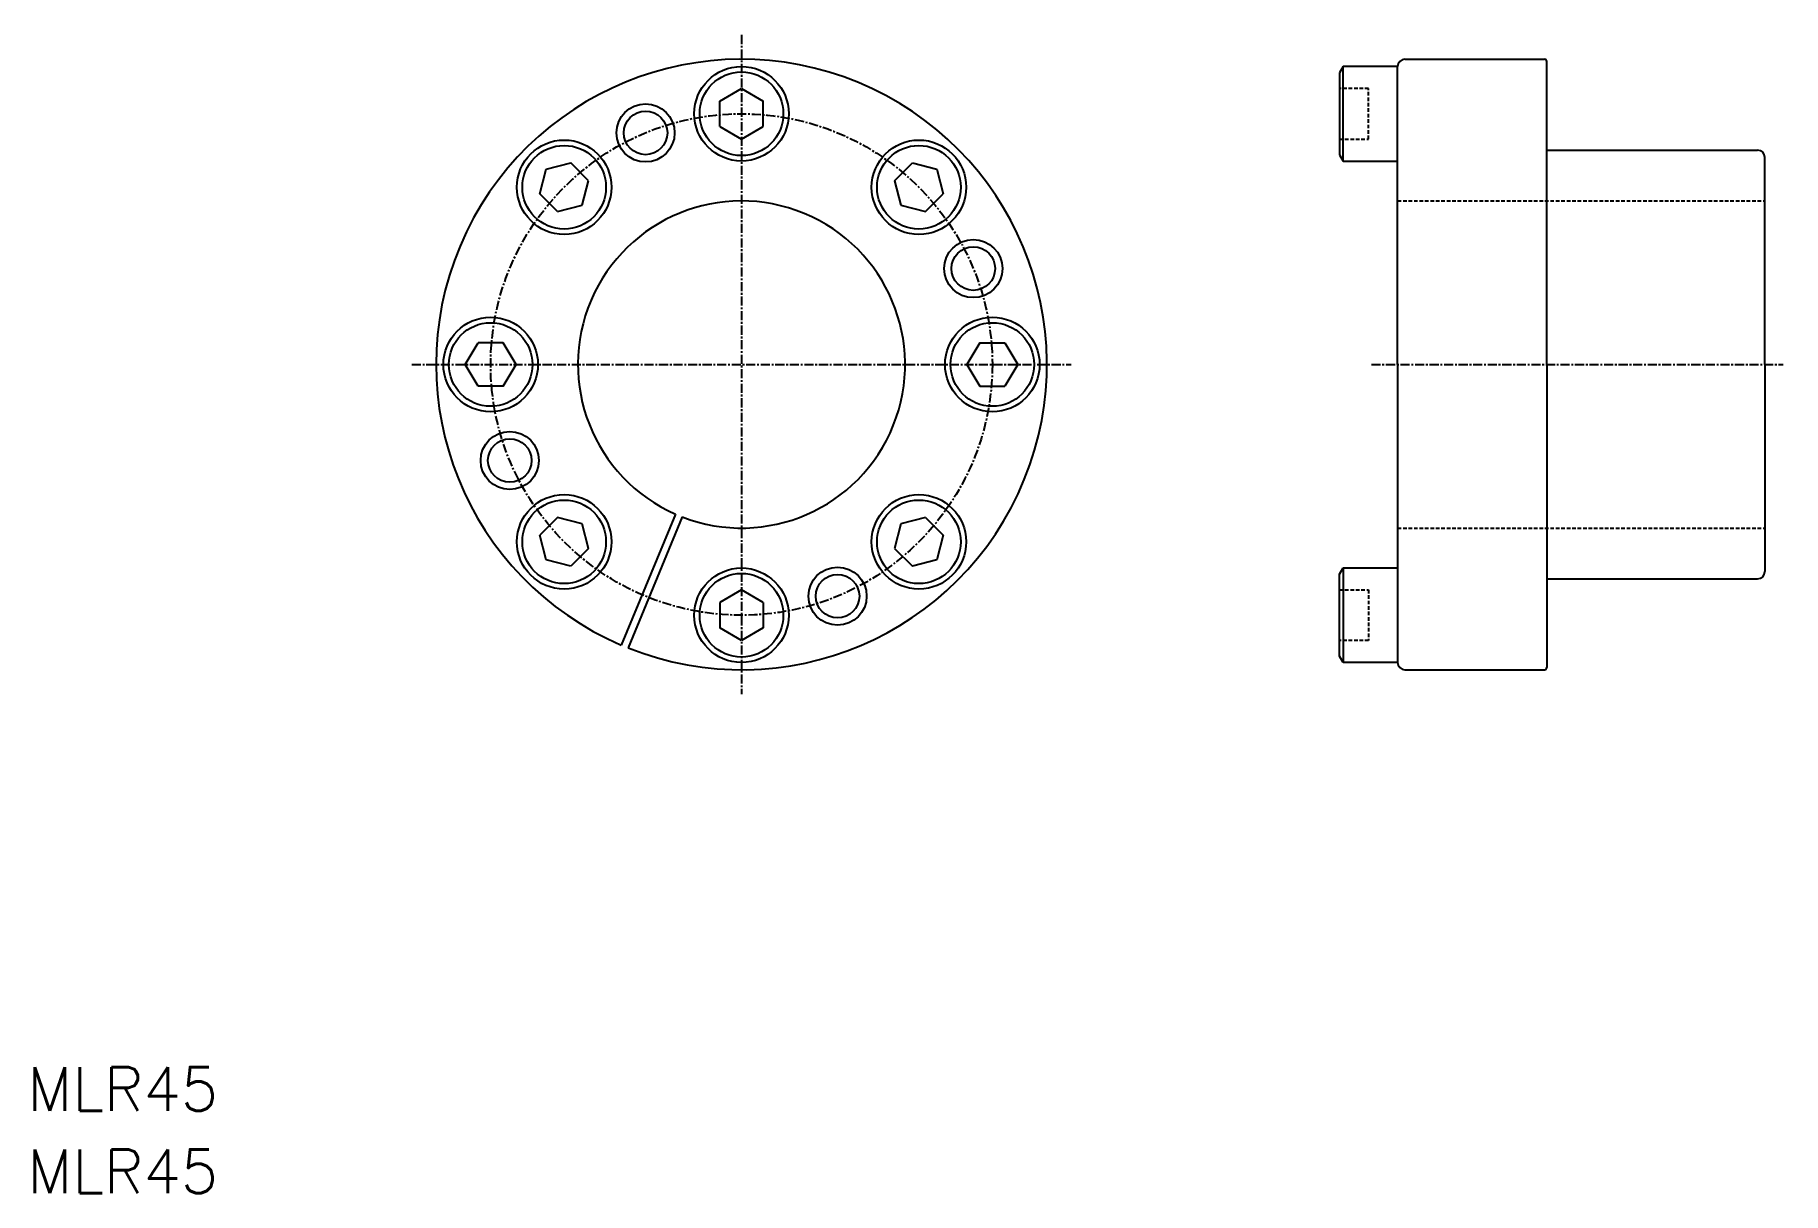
# Model space of a CAD drawing. Extents: x -285 to -45, y -61 to 99.
import ezdxf

# ---------------------------------------------------------------- set-up
doc = ezdxf.new("R2010")
doc.units = 0
doc.linetypes.add('CENTER', pattern=[2, 1.25, -0.25, 0.25, -0.25])
doc.linetypes.add('DASHED', pattern=[0.75, 0.5, -0.25])
doc.layers.get('0').update_dxf_attribs({"linetype": 'CONTINUOUS'})
doc.layers.add('CENTER', color=1, linetype='CENTER')
doc.styles.get("Standard").update_dxf_attribs({"font": 'txt.shx', "height": 3.2})

# ---------------------------------------------------------------- blocks, each defined once
blk = doc.blocks.new('FB58')
at = {"color": 0}
for p, q in [((-3, 1.73205), (0, 3.5)), ((0, 3.5), (3, 1.73205)), ((-3, -1.73205), (-3, 1.73205)), ((3, -1.73205), (3, 1.73205)), ((-3, -1.73205), (0, -3.5)), ((0, -3.5), (3, -1.73205))]:
    blk.add_line(p, q, dxfattribs=at)
for radius in [6.5, 5.74944]:
    blk.add_circle((0, 0), radius, dxfattribs=at)

msp = doc.modelspace()

# ---------------------------------------------------------------- linework, layer by layer
at = {"color": 7, "linetype": 'CONTINUOUS'}
for p, q in [((-105.03, 94.2), (-105.53, 93.33)), ((-105.03, 81.2), (-105.03, 94.2)), ((-97.53, 94.2), (-105.03, 94.2)), ((-97.53, 53.2), (-97.53, 94.2)), ((-97.53, 81.2), (-97.53, 94.2)), ((-96.53, 95.2), (-77.33, 95.2)), ((-77.03, 53.2), (-77.03, 94.9)), ((-105.53, 93.33), (-105.53, 82.06)), ((-105.53, 82.06), (-105.03, 81.2)), ((-77.03, 82.7), (-48.03, 82.7)), ((-105.03, 81.2), (-97.53, 81.2)), ((-47.03, 53.2), (-47.03, 81.7)), ((-97.53, 53.2), (-97.53, 12.2)), ((-77.03, 53.2), (-77.03, 11.5)), ((-47.03, 53.2), (-47.03, 24.7)), ((-196.85, 32.6), (-204.31, 14.59)), ((-195.92, 32.22), (-203.39, 14.2)), ((-105.53, 24.33), (-105.03, 25.2)), ((-105.53, 13.06), (-105.53, 24.33)), ((-105.03, 25.2), (-105.03, 12.2)), ((-105.03, 25.2), (-97.53, 25.2)), ((-97.53, 25.2), (-97.53, 12.2)), ((-77.03, 23.7), (-48.03, 23.7)), ((-105.03, 12.2), (-105.53, 13.06)), ((-97.53, 12.2), (-105.03, 12.2)), ((-96.53, 11.2), (-77.33, 11.2))]:
    msp.add_line(p, q, dxfattribs=at)
at = {"color": 3, "linetype": 'DASHED'}
for p, q in [((-101.53, 91.2), (-105.53, 91.2)), ((-101.53, 84.2), (-101.53, 91.2)), ((-105.53, 84.2), (-101.53, 84.2)), ((-97.53, 75.7), (-47.03, 75.7)), ((-97.53, 30.7), (-47.03, 30.7)), ((-105.53, 22.2), (-101.53, 22.2)), ((-101.53, 22.2), (-101.53, 15.2)), ((-101.53, 15.2), (-105.53, 15.2))]:
    msp.add_line(p, q, dxfattribs=at)
at = {"color": 7, "linetype": 'CONTINUOUS'}
for centre, radius in [((-200.98, 85.07), 4), ((-200.98, 85.07), 3), ((-155.9, 66.4), 4), ((-155.9, 66.4), 3), ((-219.65, 39.99), 4), ((-219.65, 39.99), 3), ((-174.57, 21.32), 4), ((-174.57, 21.32), 3)]:
    msp.add_circle(centre, radius, dxfattribs=at)
for centre, radius, start, end in [((-187.78, 53.2), 42, 248.1821, 246.8179), ((-96.53, 94.2), 1, 90, 180), ((-77.33, 94.9), 0.3, 0, 90), ((-48.03, 81.7), 1, 0, 90), ((-187.78, 53.2), 22.5, 248.7733, 246.2267), ((-48.03, 24.7), 1, 270, 0), ((-96.53, 12.2), 1, 180, 270), ((-77.33, 11.5), 0.3, 270, 0)]:
    msp.add_arc(centre, radius, start, end, dxfattribs=at)
at = {"layer": 'CENTER', "color": 1, "linetype": 'CENTER'}
for p, q in [((-187.78, 98.55), (-187.78, 7.84)), ((-233.13, 53.2), (-142.43, 53.2)), ((-101.14, 53.2), (-44.53, 53.2))]:
    msp.add_line(p, q, dxfattribs=at)
msp.add_circle((-187.78, 53.2), 34.5, dxfattribs=at)

# ---------------------------------------------------------------- block references
at = {"color": 7, "linetype": 'CONTINUOUS'}
msp.add_blockref('FB58', (-187.78, 87.7), dxfattribs=at)
for p, rotation in [((-212.17, 77.59), 44.99999999999971), ((-163.38, 77.59), 315.0000000000003), ((-222.28, 53.2), 90), ((-153.28, 53.2), 270), ((-212.17, 28.8), 135.0000000000002), ((-163.38, 28.8), 224.9999999999997), ((-187.78, 18.7), 180)]:
    msp.add_blockref('FB58', p, dxfattribs=dict(at, rotation=rotation))

# ---------------------------------------------------------------- texts
for p in [(-285.99, -49.48), (-285.99, -60.81)]:
    msp.add_text('MLR45', height=6, dxfattribs=at).set_placement(p)

doc.saveas('drawing.dxf')
